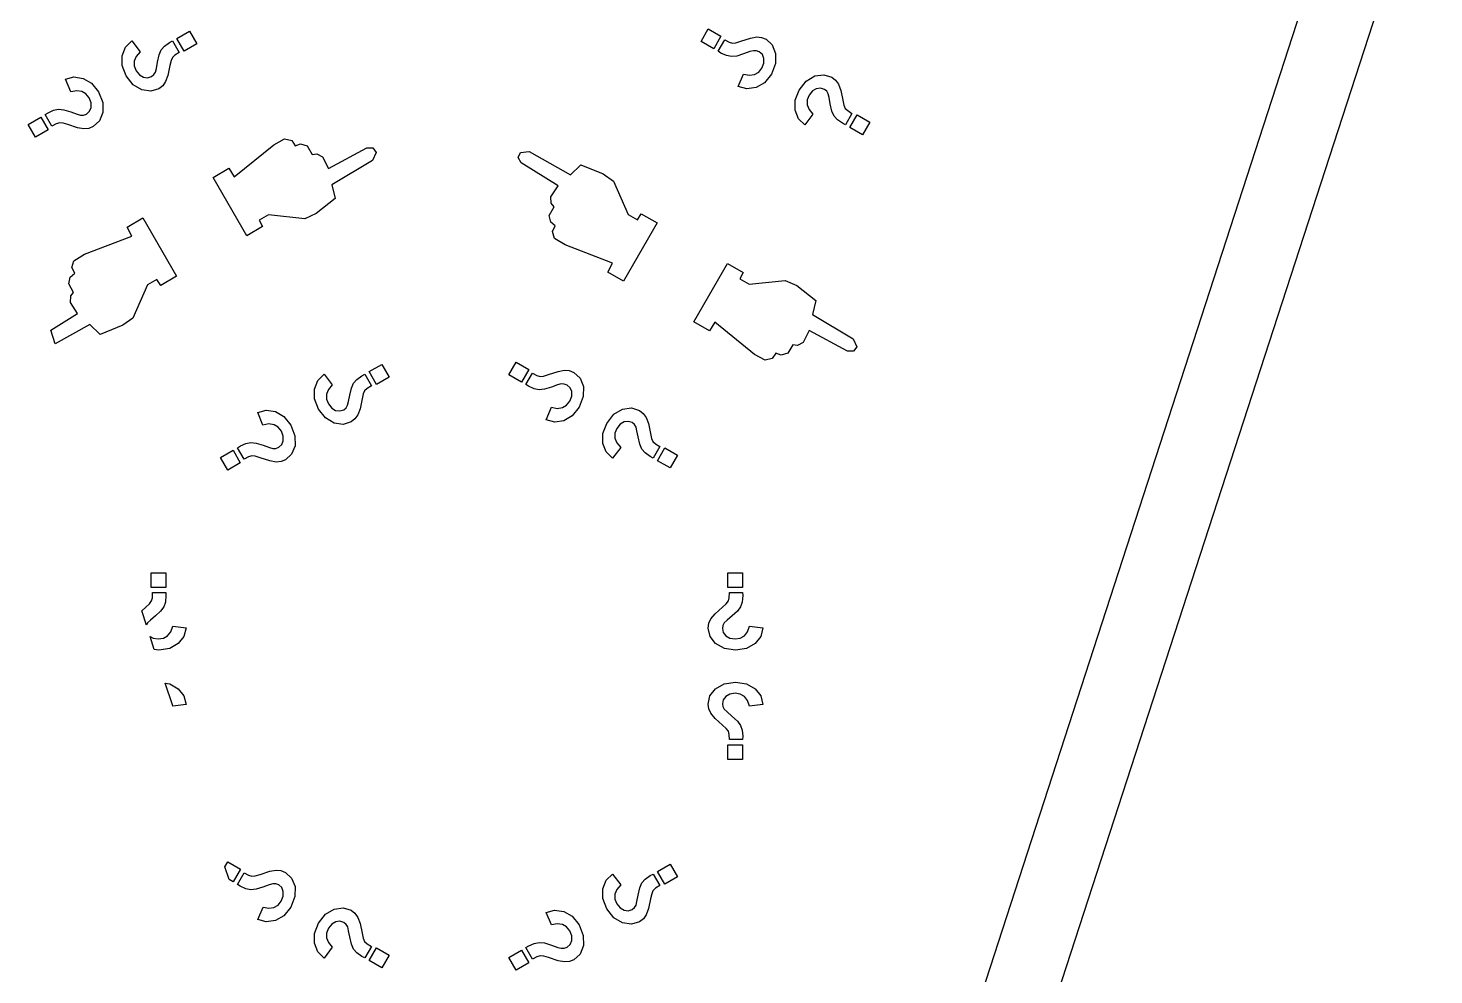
# Model space of a CAD drawing. Header units: metres. Extents: x 20 to 1108, y 20 to 485.
# Drawn here: x 389.1 to 447.6, y 319.9 to 359.2 of the extents above; entities that cross this region are included whole.
import ezdxf

# ---------------------------------------------------------------- set-up
doc = ezdxf.new("R2010")
doc.units = ezdxf.units.M

msp = doc.modelspace()

# ---------------------------------------------------------------- linework, layer by layer
for p, q in [((407.617, 253.826), (482.617, 484.652)), ((485.772, 484.652), (410.772, 253.826)), ((417.134, 358.663), (417.438, 359.191)), ((417.438, 359.191), (417.965, 358.887)), ((393.191, 358.427), (393.452, 358.687)), ((393.452, 358.687), (393.793, 358.237)), ((394.812, 358.47), (395.022, 358.618)), ((395.022, 358.618), (395.142, 358.686)), ((395.142, 358.686), (395.417, 358.206)), ((395.325, 358.79), (395.853, 359.096)), ((395.63, 358.263), (395.325, 358.79)), ((395.853, 359.096), (396.158, 358.568)), ((417.661, 358.36), (417.134, 358.663)), ((417.965, 358.887), (417.661, 358.36)), ((417.845, 358.255), (418.12, 358.733)), ((418.12, 358.733), (418.31, 358.635)), ((418.31, 358.635), (418.445, 358.595)), ((418.445, 358.595), (418.584, 358.61)), ((418.584, 358.61), (418.786, 358.672)), ((418.786, 358.672), (419.187, 358.803)), ((419.187, 358.803), (419.455, 358.852)), ((419.455, 358.852), (419.654, 358.832)), ((419.654, 358.832), (419.844, 358.756)), ((419.844, 358.756), (420.1, 358.52)), ((393.047, 358.069), (393.191, 358.427)), ((393.048, 357.662), (393.047, 358.069)), ((393.63, 358.044), (393.552, 357.849)), ((393.793, 358.237), (393.63, 358.044)), ((394.515, 357.809), (394.585, 358.111)), ((394.585, 358.111), (394.676, 358.317)), ((394.676, 358.317), (394.812, 358.47)), ((395.242, 358.094), (395.136, 357.992)), ((395.417, 358.206), (395.242, 358.094)), ((396.158, 358.568), (395.63, 358.263)), ((417.962, 358.183), (417.845, 358.255)), ((418.198, 358.075), (417.962, 358.183)), ((418.396, 358.034), (418.198, 358.075)), ((418.622, 358.059), (418.396, 358.034)), ((418.907, 358.146), (418.622, 358.059)), ((419.169, 358.241), (418.907, 358.146)), ((419.317, 358.282), (419.169, 358.241)), ((419.443, 358.277), (419.317, 358.282)), ((419.561, 358.234), (419.443, 358.277)), ((419.686, 358.119), (419.561, 358.234)), ((419.753, 357.959), (419.686, 358.119)), ((420.1, 358.52), (420.24, 358.168)), ((420.24, 358.168), (420.237, 357.751)), ((393.215, 357.236), (393.048, 357.662)), ((393.552, 357.849), (393.552, 357.647)), ((393.552, 357.647), (393.628, 357.449)), ((393.628, 357.449), (393.767, 357.274)), ((394.431, 357.394), (394.469, 357.544)), ((394.469, 357.544), (394.515, 357.809)), ((395.033, 357.659), (394.946, 357.246)), ((395.081, 357.867), (395.033, 357.659)), ((395.136, 357.992), (395.081, 357.867)), ((419.536, 357.395), (419.669, 357.561)), ((419.669, 357.561), (419.753, 357.769)), ((419.753, 357.769), (419.753, 357.959)), ((420.237, 357.751), (420.062, 357.31)), ((390.687, 357.091), (391.042, 357.188)), ((390.907, 356.571), (390.687, 357.091)), ((391.042, 357.188), (391.426, 357.131)), ((391.426, 357.131), (391.777, 356.93)), ((391.777, 356.93), (392.062, 356.57)), ((393.511, 356.861), (393.215, 357.236)), ((393.869, 356.652), (393.511, 356.861)), ((393.767, 357.274), (393.932, 357.179)), ((393.932, 357.179), (394.104, 357.156)), ((394.104, 357.156), (394.267, 357.209)), ((394.267, 357.209), (394.366, 357.289)), ((394.366, 357.289), (394.431, 357.394)), ((394.856, 356.995), (394.736, 356.824)), ((394.946, 357.246), (394.856, 356.995)), ((418.687, 356.789), (418.908, 357.309)), ((418.908, 357.309), (419.152, 357.263)), ((419.152, 357.263), (419.365, 357.294)), ((419.365, 357.294), (419.536, 357.395)), ((419.776, 356.951), (419.424, 356.747)), ((420.062, 357.31), (419.776, 356.951)), ((421.215, 356.643), (421.509, 357.014)), ((421.509, 357.014), (421.87, 357.229)), ((421.87, 357.229), (422.245, 357.281)), ((422.245, 357.281), (422.578, 357.179)), ((422.578, 357.179), (422.735, 357.055)), ((422.735, 357.055), (422.856, 356.884)), ((422.856, 356.884), (422.947, 356.631)), ((391.154, 356.616), (390.907, 356.571)), ((391.365, 356.585), (391.154, 356.616)), ((391.536, 356.485), (391.365, 356.585)), ((391.669, 356.32), (391.536, 356.485)), ((391.753, 356.111), (391.669, 356.32)), ((392.062, 356.57), (392.237, 356.128)), ((394.245, 356.598), (393.869, 356.652)), ((394.578, 356.701), (394.245, 356.598)), ((394.736, 356.824), (394.578, 356.701)), ((419.045, 356.692), (418.687, 356.789)), ((419.424, 356.747), (419.045, 356.692)), ((421.048, 356.219), (421.215, 356.643)), ((421.629, 356.432), (421.552, 356.233)), ((421.768, 356.607), (421.629, 356.432)), ((421.932, 356.701), (421.768, 356.607)), ((422.103, 356.724), (421.932, 356.701)), ((422.27, 356.67), (422.103, 356.724)), ((422.366, 356.593), (422.27, 356.67)), ((422.431, 356.487), (422.366, 356.593)), ((422.47, 356.329), (422.431, 356.487)), ((422.514, 356.074), (422.47, 356.329)), ((422.947, 356.631), (423.033, 356.223)), ((389.844, 355.626), (389.971, 355.702)), ((389.971, 355.702), (390.195, 355.805)), ((390.195, 355.805), (390.397, 355.846)), ((390.397, 355.846), (390.622, 355.821)), ((390.622, 355.821), (390.909, 355.735)), ((390.909, 355.735), (391.176, 355.637)), ((391.561, 355.647), (391.687, 355.761)), ((391.687, 355.761), (391.753, 355.92)), ((391.753, 355.92), (391.753, 356.111)), ((392.241, 355.712), (392.099, 355.36)), ((392.237, 356.128), (392.241, 355.712)), ((421.047, 355.811), (421.048, 356.219)), ((421.191, 355.453), (421.047, 355.811)), ((421.552, 356.233), (421.552, 356.031)), ((421.552, 356.031), (421.629, 355.835)), ((421.629, 355.835), (421.792, 355.643)), ((422.584, 355.77), (422.514, 356.074)), ((422.678, 355.564), (422.584, 355.77)), ((423.033, 356.223), (423.079, 356.017)), ((423.079, 356.017), (423.136, 355.884)), ((423.136, 355.884), (423.238, 355.788)), ((423.417, 355.674), (423.142, 355.195)), ((423.238, 355.788), (423.417, 355.674)), ((389.133, 355.217), (389.661, 355.522)), ((389.438, 354.689), (389.133, 355.217)), ((389.661, 355.522), (389.966, 354.993)), ((390.12, 355.149), (389.844, 355.626)), ((390.307, 355.245), (390.12, 355.149)), ((390.447, 355.286), (390.307, 355.245)), ((390.588, 355.27), (390.447, 355.286)), ((390.785, 355.209), (390.588, 355.27)), ((391.19, 355.078), (390.785, 355.209)), ((391.176, 355.637), (391.316, 355.598)), ((391.316, 355.598), (391.443, 355.603)), ((391.443, 355.603), (391.561, 355.647)), ((391.845, 355.123), (391.659, 355.049)), ((392.099, 355.36), (391.845, 355.123)), ((421.452, 355.193), (421.191, 355.453)), ((421.792, 355.643), (421.452, 355.193)), ((422.813, 355.41), (422.678, 355.564)), ((423.023, 355.262), (422.813, 355.41)), ((423.142, 355.195), (423.023, 355.262)), ((423.325, 355.088), (423.63, 355.616)), ((423.852, 354.784), (423.325, 355.088)), ((423.63, 355.616), (424.158, 355.313)), ((424.158, 355.313), (423.852, 354.784)), ((389.966, 354.993), (389.438, 354.689)), ((391.451, 355.03), (391.19, 355.078)), ((391.659, 355.049), (391.451, 355.03)), ((399.36, 354.366), (399.808, 354.612)), ((399.808, 354.612), (400.102, 354.543)), ((400.102, 354.543), (400.242, 354.322)), ((397.713, 353.032), (399.36, 354.366)), ((400.242, 354.322), (400.471, 354.402)), ((400.471, 354.402), (400.742, 354.319)), ((400.742, 354.319), (400.959, 353.971)), ((400.959, 353.971), (401.142, 353.996)), ((401.142, 353.996), (401.387, 353.872)), ((401.63, 353.381), (403.233, 354.239)), ((403.233, 354.239), (403.483, 354.24)), ((403.617, 354.054), (403.469, 353.719)), ((403.483, 354.24), (403.617, 354.054)), ((409.522, 353.846), (409.617, 354.054)), ((409.617, 354.054), (409.983, 354.094)), ((409.983, 354.094), (411.706, 353.123)), ((396.83, 353.012), (397.492, 353.393)), ((397.492, 353.393), (397.713, 353.032)), ((401.387, 353.872), (401.63, 353.381)), ((403.469, 353.719), (401.767, 352.709)), ((409.649, 353.625), (409.522, 353.846)), ((411.193, 352.667), (409.649, 353.625)), ((411.706, 353.123), (412.132, 353.538)), ((412.132, 353.538), (413.067, 353.157)), ((398.229, 350.587), (396.83, 353.012)), ((413.067, 353.157), (413.492, 352.857)), ((413.492, 352.857), (414.107, 351.475)), ((401.767, 352.709), (401.914, 352.133)), ((410.889, 352.211), (411.193, 352.667)), ((410.904, 351.939), (410.889, 352.211)), ((401.914, 352.133), (401.114, 351.513)), ((410.821, 351.43), (411.018, 351.793)), ((411.018, 351.793), (410.904, 351.939)), ((393.25, 350.945), (393.912, 351.327)), ((393.912, 351.327), (395.313, 348.903)), ((399.139, 351.454), (398.753, 351.232)), ((398.753, 351.232), (398.892, 350.971)), ((400.642, 351.294), (399.139, 351.454)), ((401.114, 351.513), (400.642, 351.294)), ((410.886, 351.157), (410.821, 351.43)), ((411.072, 350.995), (410.886, 351.157)), ((410.95, 350.763), (411.072, 350.995)), ((415.313, 351.12), (413.912, 348.696)), ((414.107, 351.475), (414.492, 351.252)), ((414.492, 351.252), (414.65, 351.503)), ((414.65, 351.503), (415.313, 351.12)), ((391.478, 349.818), (393.453, 350.572)), ((393.453, 350.572), (393.25, 350.945)), ((398.892, 350.971), (398.229, 350.587)), ((411.035, 350.476), (410.95, 350.763)), ((411.479, 350.206), (411.035, 350.476)), ((413.452, 349.451), (411.479, 350.206)), ((390.951, 349.262), (391.037, 349.55)), ((391.072, 349.028), (390.951, 349.262)), ((391.037, 349.55), (391.478, 349.818)), ((413.25, 349.078), (413.452, 349.451)), ((416.831, 347.013), (418.23, 349.436)), ((418.23, 349.436), (418.892, 349.054)), ((390.823, 348.592), (390.887, 348.868)), ((390.887, 348.868), (391.072, 349.028)), ((394.492, 348.771), (394.107, 348.549)), ((394.65, 348.521), (394.492, 348.771)), ((395.313, 348.903), (394.65, 348.521)), ((413.912, 348.696), (413.25, 349.078)), ((418.892, 349.054), (418.753, 348.791)), ((418.753, 348.791), (419.14, 348.569)), ((419.14, 348.569), (420.642, 348.73)), ((420.642, 348.73), (421.116, 348.512)), ((391.018, 348.231), (390.823, 348.592)), ((390.89, 347.814), (390.906, 348.086)), ((390.906, 348.086), (391.018, 348.231)), ((394.107, 348.549), (393.492, 347.165)), ((421.116, 348.512), (421.915, 347.891)), ((391.194, 347.357), (390.89, 347.814)), ((421.915, 347.891), (421.768, 347.316)), ((390.072, 346.66), (391.194, 347.357)), ((391.706, 346.901), (390.258, 346.085)), ((392.132, 346.486), (391.706, 346.901)), ((393.492, 347.165), (393.069, 346.867)), ((417.492, 346.631), (416.831, 347.013)), ((417.714, 346.991), (417.492, 346.631)), ((419.363, 345.655), (417.714, 346.991)), ((421.768, 347.316), (423.469, 346.305)), ((390.258, 346.085), (390.072, 346.66)), ((393.069, 346.867), (392.132, 346.486)), ((421.629, 346.641), (421.388, 346.152)), ((423.235, 345.783), (421.629, 346.641)), ((420.96, 346.054), (420.743, 345.703)), ((421.143, 346.027), (420.96, 346.054)), ((421.388, 346.152), (421.143, 346.027)), ((423.484, 345.783), (423.235, 345.783)), ((423.469, 346.305), (423.618, 345.97)), ((423.618, 345.97), (423.484, 345.783)), ((403.325, 344.936), (403.852, 345.239)), ((403.852, 345.239), (404.157, 344.712)), ((409.133, 344.808), (409.437, 345.335)), ((409.437, 345.335), (409.965, 345.03)), ((419.81, 345.41), (419.363, 345.655)), ((420.102, 345.481), (419.81, 345.41)), ((420.243, 345.701), (420.102, 345.481)), ((420.473, 345.621), (420.243, 345.701)), ((420.743, 345.703), (420.473, 345.621)), ((401.047, 344.213), (401.189, 344.571)), ((401.189, 344.571), (401.451, 344.831)), ((401.451, 344.831), (401.792, 344.381)), ((402.677, 344.462), (402.812, 344.613)), ((402.812, 344.613), (403.023, 344.765)), ((403.023, 344.765), (403.142, 344.828)), ((403.142, 344.828), (403.419, 344.352)), ((403.629, 344.407), (403.325, 344.936)), ((404.157, 344.712), (403.629, 344.407)), ((409.66, 344.502), (409.133, 344.808)), ((409.965, 345.03), (409.66, 344.502)), ((409.844, 344.397), (410.119, 344.876)), ((410.119, 344.876), (410.309, 344.778)), ((410.309, 344.778), (410.445, 344.737)), ((410.445, 344.737), (410.586, 344.754)), ((410.586, 344.754), (410.785, 344.817)), ((410.785, 344.817), (411.187, 344.946)), ((411.187, 344.946), (411.455, 344.994)), ((411.455, 344.994), (411.654, 344.977)), ((411.654, 344.977), (411.843, 344.901)), ((411.843, 344.901), (412.099, 344.662)), ((412.099, 344.662), (412.24, 344.313)), ((401.047, 343.808), (401.047, 344.213)), ((401.629, 344.19), (401.551, 343.992)), ((401.551, 343.992), (401.551, 343.791)), ((401.792, 344.381), (401.629, 344.19)), ((402.515, 343.953), (402.584, 344.255)), ((402.584, 344.255), (402.677, 344.462)), ((403.078, 344.009), (403.033, 343.806)), ((403.137, 344.14), (403.078, 344.009)), ((403.241, 344.238), (403.137, 344.14)), ((403.419, 344.352), (403.241, 344.238)), ((409.961, 344.326), (409.844, 344.397)), ((410.195, 344.22), (409.961, 344.326)), ((410.396, 344.178), (410.195, 344.22)), ((410.622, 344.202), (410.396, 344.178)), ((410.907, 344.289), (410.622, 344.202)), ((411.169, 344.386), (410.907, 344.289)), ((411.316, 344.427), (411.169, 344.386)), ((411.443, 344.421), (411.316, 344.427)), ((411.56, 344.377), (411.443, 344.421)), ((411.687, 344.264), (411.56, 344.377)), ((411.753, 344.104), (411.687, 344.264)), ((411.752, 343.91), (411.753, 344.104)), ((412.24, 344.313), (412.237, 343.897)), ((401.215, 343.381), (401.047, 343.808)), ((401.551, 343.791), (401.628, 343.594)), ((401.628, 343.594), (401.767, 343.418)), ((401.767, 343.418), (401.931, 343.322)), ((402.266, 343.354), (402.364, 343.434)), ((402.364, 343.434), (402.429, 343.539)), ((402.429, 343.539), (402.468, 343.691)), ((402.468, 343.691), (402.515, 343.953)), ((402.945, 343.391), (402.855, 343.141)), ((403.033, 343.806), (402.945, 343.391)), ((410.686, 342.934), (410.906, 343.452)), ((410.906, 343.452), (411.153, 343.406)), ((411.153, 343.406), (411.364, 343.438)), ((411.364, 343.438), (411.535, 343.538)), ((411.535, 343.538), (411.672, 343.707)), ((411.672, 343.707), (411.752, 343.91)), ((412.061, 343.453), (411.776, 343.095)), ((412.237, 343.897), (412.061, 343.453)), ((413.869, 343.37), (414.244, 343.426)), ((414.244, 343.426), (414.579, 343.321)), ((398.687, 343.236), (399.042, 343.331)), ((398.907, 342.716), (398.687, 343.236)), ((399.042, 343.331), (399.426, 343.276)), ((399.426, 343.276), (399.776, 343.072)), ((399.776, 343.072), (400.062, 342.714)), ((401.509, 343.01), (401.215, 343.381)), ((401.869, 342.796), (401.509, 343.01)), ((401.931, 343.322), (402.104, 343.301)), ((402.104, 343.301), (402.266, 343.354)), ((402.577, 342.847), (402.245, 342.742)), ((402.735, 342.97), (402.577, 342.847)), ((402.855, 343.141), (402.735, 342.97)), ((411.045, 342.835), (410.686, 342.934)), ((411.424, 342.892), (411.045, 342.835)), ((411.776, 343.095), (411.424, 342.892)), ((413.215, 342.786), (413.511, 343.162)), ((413.511, 343.162), (413.869, 343.37)), ((413.931, 342.846), (413.767, 342.75)), ((414.104, 342.867), (413.931, 342.846)), ((414.269, 342.815), (414.104, 342.867)), ((414.363, 342.739), (414.269, 342.815)), ((414.579, 343.321), (414.734, 343.198)), ((414.734, 343.198), (414.856, 343.028)), ((414.856, 343.028), (414.947, 342.776)), ((399.154, 342.761), (398.907, 342.716)), ((399.365, 342.73), (399.154, 342.761)), ((399.536, 342.629), (399.365, 342.73)), ((399.672, 342.462), (399.536, 342.629)), ((399.752, 342.258), (399.672, 342.462)), ((399.753, 342.064), (399.752, 342.258)), ((400.062, 342.714), (400.237, 342.273)), ((400.237, 342.273), (400.241, 341.857)), ((402.245, 342.742), (401.869, 342.796)), ((413.047, 341.952), (413.048, 342.364)), ((413.048, 342.364), (413.215, 342.786)), ((413.628, 342.574), (413.552, 342.377)), ((413.552, 342.377), (413.552, 342.176)), ((413.767, 342.75), (413.628, 342.574)), ((414.43, 342.628), (414.363, 342.739)), ((414.47, 342.473), (414.43, 342.628)), ((414.514, 342.218), (414.47, 342.473)), ((414.584, 341.915), (414.514, 342.218)), ((414.947, 342.776), (415.034, 342.366)), ((415.034, 342.366), (415.08, 342.157)), ((397.134, 341.361), (397.66, 341.664)), ((397.66, 341.664), (397.964, 341.138)), ((397.844, 341.77), (397.973, 341.848)), ((398.119, 341.291), (397.844, 341.77)), ((397.973, 341.848), (398.194, 341.948)), ((398.194, 341.948), (398.396, 341.989)), ((398.396, 341.989), (398.622, 341.966)), ((398.622, 341.966), (398.909, 341.878)), ((398.909, 341.878), (399.176, 341.78)), ((399.176, 341.78), (399.315, 341.741)), ((399.315, 341.741), (399.443, 341.746)), ((399.443, 341.746), (399.561, 341.79)), ((399.561, 341.79), (399.687, 341.904)), ((399.687, 341.904), (399.753, 342.064)), ((400.241, 341.857), (400.099, 341.503)), ((413.189, 341.598), (413.047, 341.952)), ((413.793, 341.785), (413.452, 341.337)), ((413.552, 342.176), (413.63, 341.979)), ((413.63, 341.979), (413.793, 341.785)), ((414.678, 341.706), (414.584, 341.915)), ((414.813, 341.555), (414.678, 341.706)), ((415.08, 342.157), (415.136, 342.031)), ((415.136, 342.031), (415.242, 341.93)), ((415.42, 341.817), (415.143, 341.338)), ((415.242, 341.93), (415.42, 341.817)), ((415.325, 341.233), (415.629, 341.761)), ((415.629, 341.761), (416.158, 341.456)), ((397.439, 340.833), (397.134, 341.361)), ((397.964, 341.138), (397.439, 340.833)), ((398.308, 341.389), (398.119, 341.291)), ((398.446, 341.43), (398.308, 341.389)), ((398.586, 341.414), (398.446, 341.43)), ((398.786, 341.354), (398.586, 341.414)), ((399.19, 341.223), (398.786, 341.354)), ((399.451, 341.175), (399.19, 341.223)), ((399.658, 341.193), (399.451, 341.175)), ((399.844, 341.269), (399.658, 341.193)), ((400.099, 341.503), (399.844, 341.269)), ((413.452, 341.337), (413.189, 341.598)), ((415.019, 341.407), (414.813, 341.555)), ((415.143, 341.338), (415.019, 341.407)), ((415.853, 340.929), (415.325, 341.233)), ((416.158, 341.456), (415.853, 340.929)), ((394.258, 335.961), (394.258, 336.57)), ((394.258, 336.57), (394.867, 336.57)), ((394.867, 336.57), (394.867, 335.961)), ((418.257, 335.961), (418.257, 336.57)), ((418.257, 336.57), (418.867, 336.57)), ((418.867, 336.57), (418.867, 335.961)), ((394.867, 335.961), (394.258, 335.961)), ((418.867, 335.961), (418.257, 335.961)), ((394.033, 335.143), (394.187, 335.286)), ((394.187, 335.286), (394.273, 335.402)), ((394.273, 335.402), (394.304, 335.532)), ((394.304, 335.532), (394.315, 335.75)), ((394.315, 335.75), (394.867, 335.75)), ((394.844, 335.354), (394.781, 335.162)), ((394.869, 335.623), (394.844, 335.354)), ((394.867, 335.75), (394.869, 335.623)), ((418.033, 335.143), (418.187, 335.286)), ((418.187, 335.286), (418.272, 335.402)), ((418.272, 335.402), (418.303, 335.532)), ((418.303, 335.532), (418.315, 335.75)), ((418.315, 335.75), (418.866, 335.75)), ((418.844, 335.354), (418.781, 335.162)), ((418.869, 335.623), (418.844, 335.354)), ((418.866, 335.75), (418.869, 335.623)), ((393.864, 334.989), (394.033, 335.143)), ((394.056, 334.398), (393.864, 334.989)), ((394.429, 334.777), (394.221, 334.603)), ((394.647, 334.979), (394.429, 334.777)), ((394.781, 335.162), (394.647, 334.979)), ((417.46, 334.472), (417.542, 334.652)), ((417.542, 334.652), (417.721, 334.861)), ((417.721, 334.861), (418.033, 335.143)), ((418.429, 334.777), (418.221, 334.603)), ((418.646, 334.979), (418.429, 334.777)), ((418.781, 335.162), (418.646, 334.979)), ((394.104, 334.486), (394.056, 334.398)), ((394.221, 334.603), (394.104, 334.486)), ((394.939, 333.954), (395.072, 334.122)), ((395.072, 334.122), (395.156, 334.358)), ((395.156, 334.358), (395.713, 334.288)), ((395.713, 334.288), (395.618, 333.927)), ((417.431, 334.272), (417.46, 334.472)), ((417.509, 333.929), (417.431, 334.272)), ((418.044, 334.377), (418.025, 334.256)), ((418.025, 334.256), (418.061, 334.088)), ((418.103, 334.486), (418.044, 334.377)), ((418.061, 334.088), (418.166, 333.949)), ((418.221, 334.603), (418.103, 334.486)), ((418.938, 333.954), (419.071, 334.122)), ((419.071, 334.122), (419.155, 334.358)), ((419.155, 334.358), (419.712, 334.288)), ((419.712, 334.288), (419.618, 333.927)), ((394.385, 333.386), (394.209, 333.926)), ((394.209, 333.926), (394.333, 333.855)), ((394.333, 333.855), (394.551, 333.821)), ((394.551, 333.821), (394.764, 333.855)), ((394.764, 333.855), (394.939, 333.954)), ((395.382, 333.628), (395.028, 333.426)), ((395.618, 333.927), (395.382, 333.628)), ((417.742, 333.635), (417.509, 333.929)), ((418.105, 333.427), (417.742, 333.635)), ((418.166, 333.949), (418.332, 333.855)), ((418.332, 333.855), (418.55, 333.821)), ((418.55, 333.821), (418.764, 333.855)), ((418.764, 333.855), (418.938, 333.954)), ((419.382, 333.628), (419.028, 333.426)), ((419.618, 333.927), (419.382, 333.628)), ((394.577, 333.358), (394.385, 333.386)), ((395.028, 333.426), (394.577, 333.358)), ((418.576, 333.358), (418.105, 333.427)), ((419.028, 333.426), (418.576, 333.358)), ((395.135, 331.075), (394.84, 331.986)), ((394.84, 331.986), (395.027, 331.957)), ((395.027, 331.957), (395.381, 331.753)), ((395.381, 331.753), (395.618, 331.454)), ((417.508, 331.454), (417.742, 331.75)), ((417.742, 331.75), (418.104, 331.954)), ((418.104, 331.954), (418.576, 332.025)), ((418.576, 332.025), (419.028, 331.957)), ((419.028, 331.957), (419.381, 331.753)), ((419.381, 331.753), (419.618, 331.454)), ((395.618, 331.454), (395.713, 331.094)), ((417.431, 331.111), (417.508, 331.454)), ((417.46, 330.912), (417.431, 331.111)), ((418.062, 331.295), (418.025, 331.125)), ((418.025, 331.125), (418.044, 331.008)), ((418.165, 331.432), (418.062, 331.295)), ((418.332, 331.527), (418.165, 331.432)), ((418.55, 331.561), (418.332, 331.527)), ((418.764, 331.527), (418.55, 331.561)), ((418.938, 331.428), (418.764, 331.527)), ((419.07, 331.261), (418.938, 331.428)), ((419.154, 331.025), (419.07, 331.261)), ((419.618, 331.454), (419.712, 331.094)), ((395.154, 331.025), (395.135, 331.075)), ((395.713, 331.094), (395.154, 331.025)), ((417.544, 330.728), (417.46, 330.912)), ((417.722, 330.518), (417.544, 330.728)), ((418.033, 330.239), (417.722, 330.518)), ((418.044, 331.008), (418.104, 330.894)), ((418.104, 330.894), (418.216, 330.784)), ((418.216, 330.784), (418.423, 330.611)), ((418.423, 330.611), (418.646, 330.403)), ((419.712, 331.094), (419.154, 331.025)), ((418.186, 330.099), (418.033, 330.239)), ((418.273, 329.98), (418.186, 330.099)), ((418.303, 329.851), (418.273, 329.98)), ((418.646, 330.403), (418.78, 330.219)), ((418.78, 330.219), (418.846, 330.023)), ((418.846, 330.023), (418.869, 329.781)), ((418.257, 329.42), (418.867, 329.421)), ((418.257, 328.812), (418.257, 329.42)), ((418.315, 329.633), (418.303, 329.851)), ((418.867, 329.633), (418.315, 329.633)), ((418.869, 329.781), (418.867, 329.633)), ((418.867, 329.421), (418.867, 328.813)), ((418.867, 328.813), (418.257, 328.812)), ((397.322, 324.348), (397.438, 324.55)), ((397.494, 323.815), (397.322, 324.348)), ((397.438, 324.55), (397.965, 324.245)), ((397.965, 324.245), (397.661, 323.719)), ((397.845, 323.614), (398.12, 324.092)), ((398.12, 324.092), (398.309, 323.993)), ((398.786, 324.031), (399.187, 324.161)), ((399.187, 324.161), (399.455, 324.209)), ((399.455, 324.209), (399.654, 324.192)), ((399.654, 324.192), (399.844, 324.115)), ((399.844, 324.115), (400.1, 323.877)), ((415.325, 324.15), (415.853, 324.454)), ((415.63, 323.621), (415.325, 324.15)), ((415.853, 324.454), (416.158, 323.927)), ((397.661, 323.719), (397.494, 323.815)), ((397.962, 323.541), (397.845, 323.614)), ((398.198, 323.435), (397.962, 323.541)), ((398.309, 323.993), (398.445, 323.953)), ((398.445, 323.953), (398.584, 323.969)), ((398.584, 323.969), (398.786, 324.031)), ((398.907, 323.504), (398.622, 323.417)), ((399.169, 323.601), (398.907, 323.504)), ((399.317, 323.642), (399.169, 323.601)), ((399.443, 323.637), (399.317, 323.642)), ((399.561, 323.593), (399.443, 323.637)), ((399.687, 323.479), (399.561, 323.593)), ((400.1, 323.877), (400.24, 323.527)), ((400.24, 323.527), (400.237, 323.111)), ((413.047, 323.427), (413.191, 323.785)), ((413.191, 323.785), (413.452, 324.045)), ((413.452, 324.045), (413.792, 323.596)), ((413.792, 323.596), (413.63, 323.403)), ((414.585, 323.47), (414.676, 323.676)), ((414.676, 323.676), (414.812, 323.827)), ((414.812, 323.827), (415.022, 323.978)), ((415.022, 323.978), (415.142, 324.043)), ((415.142, 324.043), (415.417, 323.566)), ((415.417, 323.566), (415.242, 323.452)), ((416.158, 323.927), (415.63, 323.621)), ((398.396, 323.394), (398.198, 323.435)), ((398.622, 323.417), (398.396, 323.394)), ((399.536, 322.753), (399.669, 322.919)), ((399.669, 322.919), (399.753, 323.127)), ((399.753, 323.319), (399.687, 323.479)), ((399.753, 323.127), (399.753, 323.319)), ((400.237, 323.111), (400.062, 322.668)), ((413.048, 323.022), (413.047, 323.427)), ((413.215, 322.596), (413.048, 323.022)), ((413.63, 323.403), (413.552, 323.207)), ((413.552, 323.207), (413.552, 323.005)), ((413.552, 323.005), (413.628, 322.809)), ((414.469, 322.903), (414.516, 323.167)), ((414.516, 323.167), (414.585, 323.47)), ((415.033, 323.018), (414.946, 322.606)), ((415.081, 323.227), (415.033, 323.018)), ((415.136, 323.352), (415.081, 323.227)), ((415.242, 323.452), (415.136, 323.352)), ((398.687, 322.149), (398.908, 322.667)), ((398.908, 322.667), (399.152, 322.621)), ((399.152, 322.621), (399.364, 322.652)), ((399.364, 322.652), (399.536, 322.753)), ((400.062, 322.668), (399.776, 322.31)), ((401.215, 322.001), (401.509, 322.372)), ((401.509, 322.372), (401.87, 322.587)), ((401.87, 322.587), (402.245, 322.641)), ((402.245, 322.641), (402.578, 322.537)), ((402.578, 322.537), (402.735, 322.413)), ((402.735, 322.413), (402.856, 322.242)), ((410.687, 322.449), (411.042, 322.546)), ((410.907, 321.931), (410.687, 322.449)), ((411.042, 322.546), (411.426, 322.49)), ((411.426, 322.49), (411.776, 322.287)), ((413.511, 322.221), (413.215, 322.596)), ((413.628, 322.809), (413.767, 322.633)), ((413.767, 322.633), (413.932, 322.537)), ((413.932, 322.537), (414.104, 322.516)), ((414.104, 322.516), (414.267, 322.569)), ((414.267, 322.569), (414.366, 322.649)), ((414.366, 322.649), (414.431, 322.752)), ((414.431, 322.752), (414.469, 322.903)), ((414.856, 322.355), (414.736, 322.184)), ((414.946, 322.606), (414.856, 322.355)), ((399.045, 322.051), (398.687, 322.149)), ((399.424, 322.107), (399.045, 322.051)), ((399.776, 322.31), (399.424, 322.107)), ((401.048, 321.576), (401.215, 322.001)), ((401.629, 321.789), (401.552, 321.592)), ((401.768, 321.966), (401.629, 321.789)), ((401.932, 322.061), (401.768, 321.966)), ((402.104, 322.082), (401.932, 322.061)), ((402.27, 322.029), (402.104, 322.082)), ((402.366, 321.951), (402.27, 322.029)), ((402.431, 321.847), (402.366, 321.951)), ((402.47, 321.689), (402.431, 321.847)), ((402.856, 322.242), (402.947, 321.99)), ((402.947, 321.99), (403.033, 321.581)), ((411.154, 321.976), (410.907, 321.931)), ((411.365, 321.944), (411.154, 321.976)), ((411.536, 321.844), (411.365, 321.944)), ((411.669, 321.68), (411.536, 321.844)), ((411.776, 322.287), (412.062, 321.93)), ((412.062, 321.93), (412.237, 321.487)), ((413.869, 322.012), (413.511, 322.221)), ((414.245, 321.956), (413.869, 322.012)), ((414.578, 322.061), (414.245, 321.956)), ((414.736, 322.184), (414.578, 322.061)), ((401.047, 321.169), (401.048, 321.576)), ((401.191, 320.813), (401.047, 321.169)), ((401.552, 321.592), (401.551, 321.391)), ((401.551, 321.391), (401.63, 321.194)), ((401.63, 321.194), (401.792, 321.001)), ((402.514, 321.434), (402.47, 321.689)), ((402.584, 321.128), (402.514, 321.434)), ((403.033, 321.581), (403.079, 321.374)), ((403.079, 321.374), (403.136, 321.242)), ((403.136, 321.242), (403.238, 321.148)), ((409.971, 321.062), (410.195, 321.163)), ((410.195, 321.163), (410.397, 321.204)), ((410.397, 321.204), (410.622, 321.181)), ((410.622, 321.181), (410.909, 321.094)), ((411.753, 321.47), (411.669, 321.68)), ((411.687, 321.119), (411.753, 321.279)), ((411.753, 321.279), (411.753, 321.47)), ((412.237, 321.487), (412.241, 321.071)), ((401.452, 320.552), (401.191, 320.813)), ((401.792, 321.001), (401.452, 320.552)), ((402.678, 320.922), (402.584, 321.128)), ((402.813, 320.77), (402.678, 320.922)), ((403.023, 320.619), (402.813, 320.77)), ((403.142, 320.554), (403.023, 320.619)), ((403.417, 321.031), (403.142, 320.554)), ((403.238, 321.148), (403.417, 321.031)), ((403.325, 320.447), (403.63, 320.976)), ((403.63, 320.976), (404.158, 320.671)), ((404.158, 320.671), (403.852, 320.144)), ((409.133, 320.575), (409.661, 320.879)), ((409.438, 320.047), (409.133, 320.575)), ((409.661, 320.879), (409.966, 320.352)), ((409.844, 320.986), (409.971, 321.062)), ((410.12, 320.506), (409.844, 320.986)), ((410.306, 320.605), (410.12, 320.506)), ((410.447, 320.645), (410.306, 320.605)), ((410.588, 320.628), (410.447, 320.645)), ((410.785, 320.569), (410.588, 320.628)), ((410.909, 321.094), (411.176, 320.995)), ((411.176, 320.995), (411.316, 320.956)), ((411.316, 320.956), (411.443, 320.961)), ((411.443, 320.961), (411.561, 321.005)), ((411.561, 321.005), (411.687, 321.119)), ((412.099, 320.719), (411.845, 320.483)), ((412.241, 321.071), (412.099, 320.719)), ((403.852, 320.144), (403.325, 320.447)), ((409.966, 320.352), (409.438, 320.047)), ((411.19, 320.438), (410.785, 320.569)), ((411.451, 320.39), (411.19, 320.438)), ((411.659, 320.407), (411.451, 320.39)), ((411.845, 320.483), (411.659, 320.407))]:
    msp.add_line(p, q)

doc.saveas('drawing.dxf')
